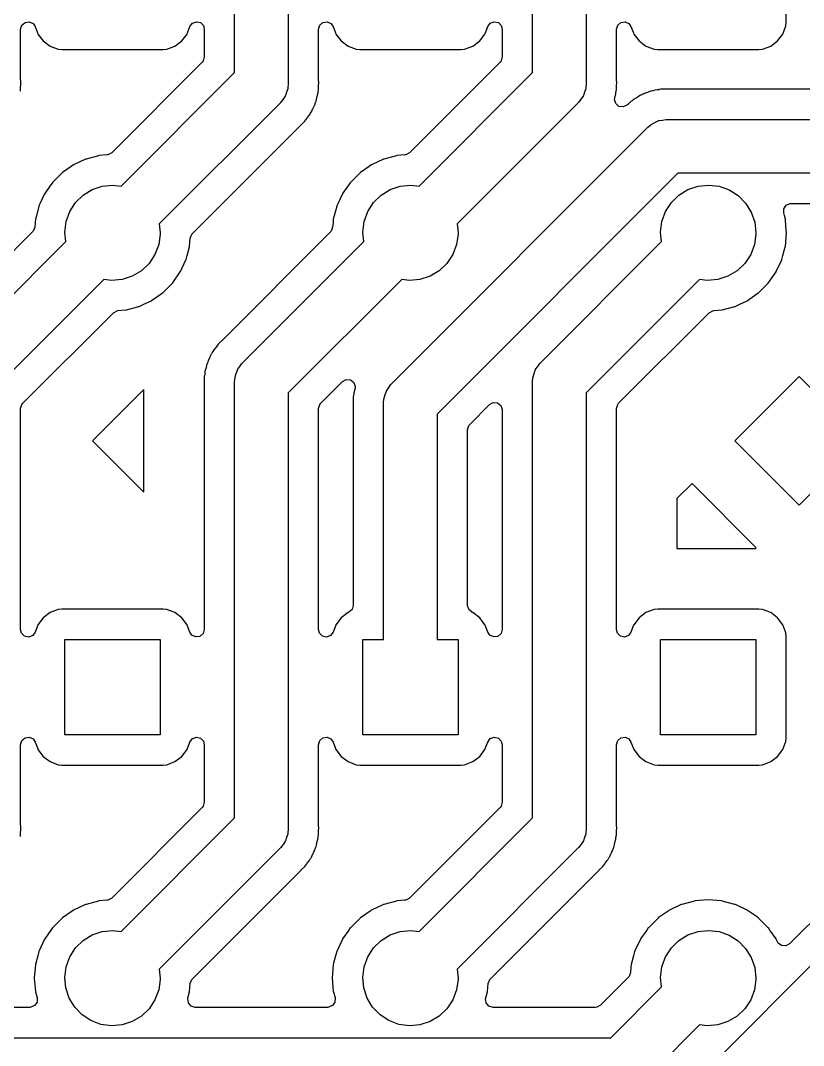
# Model space of a CAD drawing. Extents: x 124.5 to 210, y -114.5 to -26.5.
# Drawn here: x 133.46 to 146.6, y -95.01 to -77.82 of the extents above; entities that cross this region are included whole.
import ezdxf

# ---------------------------------------------------------------- set-up
doc = ezdxf.new("R2010")
doc.units = 0
doc.layers.add('BLACK', color=7, linetype='CONTINUOUS')

msp = doc.modelspace()

# ---------------------------------------------------------------- linework, layer by layer
at = {"layer": 'BLACK', "linetype": 'CONTINUOUS'}
for p, q in [((137.05, -78.6936), (137.05, -71.88)), ((142.05, -78.6936), (142.05, -71.88)), ((137.95, -72.0664), (137.95, -78.88)), ((142.95, -72.0664), (142.95, -78.88)), ((146.308, -77.8481), (146.308, -77.0992)), ((133.479, -77.8977), (133.532, -77.8512)), ((133.532, -77.8512), (133.602, -77.8411)), ((133.602, -77.8411), (133.667, -77.8706)), ((133.667, -77.8706), (133.702, -77.9216)), ((136.298, -77.9216), (136.34, -77.8648)), ((136.34, -77.8648), (136.407, -77.8401)), ((136.407, -77.8401), (136.476, -77.8553)), ((136.476, -77.8553), (136.526, -77.9056)), ((138.479, -77.8977), (138.532, -77.8512)), ((138.532, -77.8512), (138.602, -77.8411)), ((138.602, -77.8411), (138.667, -77.8706)), ((138.667, -77.8706), (138.702, -77.9216)), ((141.298, -77.9216), (141.34, -77.8648)), ((141.34, -77.8648), (141.407, -77.8401)), ((141.407, -77.8401), (141.476, -77.8553)), ((141.476, -77.8553), (141.526, -77.9056)), ((143.479, -77.8977), (143.532, -77.8512)), ((143.532, -77.8512), (143.602, -77.8411)), ((143.602, -77.8411), (143.667, -77.8706)), ((143.667, -77.8706), (143.702, -77.9216)), ((146.302, -77.9103), (146.308, -77.8481)), ((133.458, -77.9658), (133.479, -77.8977)), ((133.458, -78.8117), (133.458, -77.9658)), ((133.702, -77.9216), (133.742, -78.0263)), ((133.742, -78.0263), (133.749, -78.0467)), ((133.749, -78.0467), (133.837, -78.1633)), ((136.163, -78.1633), (136.251, -78.0467)), ((136.251, -78.0467), (136.258, -78.0263)), ((136.258, -78.0263), (136.298, -77.9216)), ((136.526, -77.9056), (136.541, -77.9658)), ((136.541, -77.9658), (136.541, -78.4308)), ((138.458, -77.9658), (138.479, -77.8977)), ((138.458, -78.8117), (138.458, -77.9658)), ((138.702, -77.9216), (138.742, -78.0263)), ((138.742, -78.0263), (138.749, -78.0467)), ((138.749, -78.0467), (138.837, -78.1633)), ((141.163, -78.1633), (141.251, -78.0467)), ((141.251, -78.0467), (141.258, -78.0263)), ((141.258, -78.0263), (141.298, -77.9216)), ((141.526, -77.9056), (141.541, -77.9658)), ((141.541, -77.9658), (141.541, -78.4308)), ((143.458, -77.9658), (143.479, -77.8977)), ((143.458, -78.8117), (143.458, -77.9658)), ((143.702, -77.9216), (143.742, -78.0263)), ((143.742, -78.0263), (143.749, -78.0467)), ((143.749, -78.0467), (143.837, -78.1633)), ((146.163, -78.1633), (146.251, -78.0467)), ((146.251, -78.0467), (146.302, -77.9103)), ((133.837, -78.1633), (133.953, -78.2506)), ((136.047, -78.2506), (136.163, -78.1633)), ((138.837, -78.1633), (138.953, -78.2506)), ((141.047, -78.2506), (141.163, -78.1633)), ((143.837, -78.1633), (143.953, -78.2506)), ((146.047, -78.2506), (146.163, -78.1633)), ((133.953, -78.2506), (134.09, -78.3017)), ((134.09, -78.3017), (134.152, -78.3085)), ((134.152, -78.3085), (135.848, -78.3085)), ((135.848, -78.3085), (135.91, -78.3017)), ((135.91, -78.3017), (136.047, -78.2506)), ((138.953, -78.2506), (139.09, -78.3017)), ((139.09, -78.3017), (139.152, -78.3085)), ((139.152, -78.3085), (140.848, -78.3085)), ((140.848, -78.3085), (140.91, -78.3017)), ((140.91, -78.3017), (141.047, -78.2506)), ((143.953, -78.2506), (144.09, -78.3017)), ((144.09, -78.3017), (144.152, -78.3085)), ((144.152, -78.3085), (145.848, -78.3085)), ((145.848, -78.3085), (145.91, -78.3017)), ((145.91, -78.3017), (146.047, -78.2506)), ((136.505, -78.5199), (134.986, -80.0381)), ((136.521, -78.4989), (136.505, -78.5199)), ((136.541, -78.4308), (136.521, -78.4989)), ((141.505, -78.5199), (139.986, -80.0381)), ((141.521, -78.4989), (141.505, -78.5199)), ((141.541, -78.4308), (141.521, -78.4989)), ((135.147, -80.5969), (137.05, -78.6936)), ((140.147, -80.5969), (142.05, -78.6936)), ((133.459, -78.8275), (133.458, -78.8117)), ((133.463, -78.8565), (133.459, -78.8275)), ((133.459, -78.9121), (133.463, -78.8628)), ((133.463, -78.8628), (133.463, -78.8565)), ((133.463, -78.8628), (133.463, -78.8628)), ((137.95, -78.88), (137.944, -78.9504)), ((138.459, -78.8275), (138.458, -78.8117)), ((138.463, -78.8565), (138.459, -78.8275)), ((138.459, -78.9121), (138.463, -78.8628)), ((138.463, -78.8628), (138.463, -78.8565)), ((138.463, -78.8628), (138.463, -78.8628)), ((142.95, -78.88), (142.944, -78.9504)), ((143.459, -78.8275), (143.458, -78.8117)), ((143.463, -78.8565), (143.459, -78.8275)), ((143.459, -78.9121), (143.463, -78.8628)), ((143.463, -78.8628), (143.463, -78.8565)), ((143.463, -78.8628), (143.463, -78.8628)), ((133.453, -79.0074), (133.458, -78.9807)), ((133.458, -78.9218), (133.459, -78.9121)), ((133.458, -78.9743), (133.458, -78.9218)), ((133.458, -78.9807), (133.458, -78.9743)), ((137.904, -79.078), (137.9, -79.0838)), ((137.922, -79.0208), (137.904, -79.078)), ((137.942, -78.9643), (137.922, -79.0208)), ((137.944, -78.9504), (137.942, -78.9572)), ((137.942, -78.9572), (137.942, -78.9643)), ((138.434, -79.1013), (138.448, -79.0506)), ((138.448, -79.0506), (138.45, -79.0235)), ((138.45, -79.0235), (138.453, -79.0074)), ((138.453, -79.0074), (138.458, -78.9807)), ((138.458, -78.9218), (138.459, -78.9121)), ((138.458, -78.9743), (138.458, -78.9218)), ((138.458, -78.9807), (138.458, -78.9743)), ((142.904, -79.078), (142.9, -79.0838)), ((142.922, -79.0208), (142.904, -79.078)), ((142.942, -78.9643), (142.922, -79.0208)), ((142.944, -78.9504), (142.942, -78.9572)), ((142.942, -78.9572), (142.942, -78.9643)), ((143.434, -79.1013), (143.448, -79.0506)), ((143.448, -79.0506), (143.45, -79.0235)), ((143.45, -79.0235), (143.453, -79.0074)), ((143.453, -79.0074), (143.458, -78.9807)), ((143.458, -78.9218), (143.459, -78.9121)), ((143.458, -78.9743), (143.458, -78.9218)), ((143.458, -78.9807), (143.458, -78.9743)), ((143.855, -79.0781), (143.812, -79.1062)), ((143.861, -79.0746), (143.855, -79.0781)), ((143.855, -79.0781), (143.855, -79.0781)), ((143.886, -79.0646), (143.861, -79.0746)), ((143.901, -79.0577), (143.886, -79.0646)), ((143.919, -79.0476), (143.901, -79.0577)), ((143.924, -79.0445), (143.919, -79.0476)), ((143.919, -79.0476), (143.919, -79.0476)), ((143.931, -79.0426), (143.924, -79.0445)), ((143.979, -79.0272), (143.931, -79.0426)), ((143.931, -79.0426), (143.931, -79.0426)), ((143.988, -79.0242), (143.979, -79.0272)), ((144.029, -79.0079), (143.988, -79.0242)), ((144.042, -79.003), (144.029, -79.0079)), ((144.068, -78.9982), (144.042, -79.003)), ((144.084, -78.9944), (144.068, -78.9982)), ((144.11, -78.9862), (144.084, -78.9944)), ((144.144, -78.9828), (144.11, -78.9862)), ((144.168, -78.9804), (144.144, -78.9828)), ((144.177, -78.9791), (144.168, -78.9804)), ((144.204, -78.9743), (144.177, -78.9791)), ((144.233, -78.9691), (144.204, -78.9743)), ((144.24, -78.9693), (144.233, -78.9691)), ((144.316, -78.9714), (144.24, -78.9693)), ((144.24, -78.9693), (144.24, -78.9693)), ((144.32, -78.9715), (144.316, -78.9714)), ((149.901, -78.9715), (144.32, -78.9715)), ((137.818, -79.1982), (135.783, -81.2329)), ((137.822, -79.1925), (137.818, -79.1982)), ((137.828, -79.188), (137.822, -79.1925)), ((137.862, -79.1388), (137.828, -79.188)), ((137.898, -79.0906), (137.862, -79.1388)), ((137.9, -79.0838), (137.898, -79.0906)), ((138.368, -79.2888), (138.392, -79.2434)), ((138.392, -79.2434), (138.395, -79.2378)), ((138.395, -79.2378), (138.402, -79.2116)), ((138.402, -79.2116), (138.408, -79.1963)), ((138.408, -79.1963), (138.418, -79.1713)), ((138.418, -79.1713), (138.424, -79.143)), ((138.424, -79.143), (138.43, -79.1149)), ((138.43, -79.1149), (138.432, -79.106)), ((138.432, -79.106), (138.434, -79.1013)), ((142.818, -79.1982), (140.783, -81.2329)), ((142.822, -79.1925), (142.818, -79.1982)), ((142.828, -79.188), (142.822, -79.1925)), ((142.862, -79.1388), (142.828, -79.188)), ((142.898, -79.0906), (142.862, -79.1388)), ((142.9, -79.0838), (142.898, -79.0906)), ((143.426, -79.1452), (143.429, -79.1201)), ((143.446, -79.2134), (143.426, -79.1452)), ((143.429, -79.1201), (143.43, -79.1149)), ((143.43, -79.1149), (143.432, -79.106)), ((143.432, -79.106), (143.434, -79.1013)), ((143.499, -79.2602), (143.446, -79.2134)), ((143.634, -79.2415), (143.57, -79.2707)), ((143.649, -79.2292), (143.634, -79.2415)), ((143.656, -79.2227), (143.649, -79.2292)), ((143.693, -79.1855), (143.656, -79.2227)), ((143.698, -79.1813), (143.693, -79.1855)), ((143.72, -79.1664), (143.698, -79.1813)), ((143.733, -79.1566), (143.72, -79.1664)), ((143.749, -79.143), (143.733, -79.1566)), ((143.754, -79.1389), (143.749, -79.143)), ((143.76, -79.1358), (143.754, -79.1389)), ((143.805, -79.111), (143.76, -79.1358)), ((143.76, -79.1358), (143.76, -79.1358)), ((143.812, -79.1062), (143.805, -79.111)), ((138.268, -79.455), (138.304, -79.4104)), ((138.304, -79.4104), (138.308, -79.4034)), ((138.308, -79.4034), (138.317, -79.3862)), ((138.317, -79.3862), (138.325, -79.3723)), ((138.325, -79.3723), (138.337, -79.3553)), ((138.337, -79.3553), (138.341, -79.35)), ((138.341, -79.35), (138.364, -79.2972)), ((138.364, -79.2972), (138.368, -79.2888)), ((143.57, -79.2707), (143.499, -79.2602)), ((136.342, -81.3936), (138.167, -79.5688)), ((138.167, -79.5688), (138.169, -79.5663)), ((138.169, -79.5663), (138.177, -79.5589)), ((138.177, -79.5589), (138.229, -79.5095)), ((138.229, -79.5095), (138.262, -79.4623)), ((138.262, -79.4623), (138.268, -79.455)), ((143.986, -79.6118), (144.039, -79.5659)), ((144.039, -79.5659), (144.046, -79.5627)), ((144.046, -79.5627), (144.051, -79.5578)), ((144.051, -79.5578), (144.105, -79.5319)), ((144.105, -79.5319), (144.158, -79.5043)), ((144.158, -79.5043), (144.165, -79.503)), ((144.165, -79.503), (144.172, -79.4999)), ((144.172, -79.4999), (144.231, -79.491)), ((144.231, -79.491), (144.29, -79.4802)), ((144.29, -79.4802), (144.297, -79.4811)), ((144.297, -79.4811), (144.304, -79.48)), ((144.304, -79.48), (150.164, -79.48)), ((139.682, -83.9158), (143.986, -79.6118)), ((134.767, -80.0879), (134.556, -80.1443)), ((134.772, -80.0865), (134.767, -80.0879)), ((134.767, -80.0879), (134.767, -80.0879)), ((134.908, -80.0745), (134.772, -80.0865)), ((134.924, -80.0721), (134.908, -80.0745)), ((134.986, -80.0381), (134.924, -80.0721)), ((139.767, -80.0879), (139.556, -80.1443)), ((139.772, -80.0865), (139.767, -80.0879)), ((139.767, -80.0879), (139.767, -80.0879)), ((139.908, -80.0745), (139.772, -80.0865)), ((139.924, -80.0721), (139.908, -80.0745)), ((139.986, -80.0381), (139.924, -80.0721)), ((134.307, -80.2681), (134.16, -80.3706)), ((134.343, -80.2425), (134.307, -80.2681)), ((134.348, -80.2402), (134.343, -80.2425)), ((134.546, -80.148), (134.348, -80.2402)), ((134.348, -80.2402), (134.348, -80.2402)), ((134.551, -80.1457), (134.546, -80.148)), ((134.546, -80.148), (134.546, -80.148)), ((134.556, -80.1443), (134.551, -80.1457)), ((134.556, -80.1443), (134.556, -80.1443)), ((139.307, -80.2681), (139.16, -80.3706)), ((139.343, -80.2425), (139.307, -80.2681)), ((139.348, -80.2402), (139.343, -80.2425)), ((139.546, -80.148), (139.348, -80.2402)), ((139.348, -80.2402), (139.348, -80.2402)), ((139.551, -80.1457), (139.546, -80.148)), ((139.546, -80.148), (139.546, -80.148)), ((139.556, -80.1443), (139.551, -80.1457)), ((139.556, -80.1443), (139.556, -80.1443)), ((134.156, -80.3738), (133.994, -80.5357)), ((134.16, -80.3706), (134.156, -80.3738)), ((134.16, -80.3706), (134.16, -80.3706)), ((139.156, -80.3738), (138.994, -80.5357)), ((139.16, -80.3706), (139.156, -80.3738)), ((139.16, -80.3706), (139.16, -80.3706)), ((144.49, -80.38), (140.45, -84.4204)), ((150.35, -80.38), (144.49, -80.38)), ((133.961, -80.5821), (133.862, -80.7233)), ((133.991, -80.5402), (133.961, -80.5821)), ((133.994, -80.5357), (133.991, -80.5402)), ((133.991, -80.5402), (133.991, -80.5402)), ((134.659, -80.6561), (134.828, -80.5987)), ((134.828, -80.5987), (135.006, -80.58)), ((135.006, -80.58), (135.147, -80.5969)), ((138.961, -80.5821), (138.862, -80.7233)), ((138.991, -80.5402), (138.961, -80.5821)), ((138.994, -80.5357), (138.991, -80.5402)), ((138.991, -80.5402), (138.991, -80.5402)), ((139.659, -80.6561), (139.828, -80.5987)), ((139.828, -80.5987), (140.006, -80.58)), ((140.006, -80.58), (140.147, -80.5969)), ((144.659, -80.6561), (144.828, -80.5987)), ((144.828, -80.5987), (145.006, -80.58)), ((145.006, -80.58), (145.183, -80.6011)), ((145.183, -80.6011), (145.351, -80.661)), ((133.86, -80.7282), (133.782, -80.8968)), ((133.862, -80.7233), (133.86, -80.7282)), ((133.86, -80.7282), (133.86, -80.7282)), ((134.38, -80.8744), (134.507, -80.7496)), ((134.507, -80.7496), (134.659, -80.6561)), ((138.86, -80.7282), (138.782, -80.8968)), ((138.862, -80.7233), (138.86, -80.7282)), ((138.86, -80.7282), (138.86, -80.7282)), ((139.38, -80.8744), (139.507, -80.7496)), ((139.507, -80.7496), (139.659, -80.6561)), ((144.38, -80.8744), (144.507, -80.7496)), ((144.507, -80.7496), (144.659, -80.6561)), ((145.351, -80.661), (145.501, -80.7565)), ((145.501, -80.7565), (145.627, -80.8831)), ((133.764, -80.9361), (133.722, -81.0936)), ((133.766, -80.9308), (133.764, -80.9361)), ((133.764, -80.9361), (133.764, -80.9361)), ((133.782, -80.8968), (133.766, -80.9308)), ((134.283, -81.0243), (134.38, -80.8744)), ((138.764, -80.9361), (138.722, -81.0936)), ((138.766, -80.9308), (138.764, -80.9361)), ((138.764, -80.9361), (138.764, -80.9361)), ((138.782, -80.8968), (138.766, -80.9308)), ((139.283, -81.0243), (139.38, -80.8744)), ((144.283, -81.0243), (144.38, -80.8744)), ((145.627, -80.8831), (145.721, -81.0343)), ((146.267, -80.9761), (146.307, -80.9173)), ((146.307, -80.9173), (146.372, -80.8894)), ((146.372, -80.8894), (146.387, -80.8885)), ((146.387, -80.8885), (150.334, -80.8885)), ((133.722, -81.0936), (133.706, -81.1519)), ((134.222, -81.1919), (134.283, -81.0243)), ((138.722, -81.0936), (138.706, -81.1519)), ((139.222, -81.1919), (139.283, -81.0243)), ((144.222, -81.1919), (144.283, -81.0243)), ((145.721, -81.0343), (145.78, -81.2028)), ((146.265, -81.0471), (146.267, -80.9761)), ((146.277, -81.0896), (146.265, -81.0471)), ((146.294, -81.1519), (146.277, -81.0896)), ((133.695, -81.2883), (133.669, -81.3544)), ((133.702, -81.2076), (133.695, -81.2883)), ((133.706, -81.1519), (133.702, -81.2076)), ((134.2, -81.3688), (134.222, -81.1919)), ((135.783, -81.2329), (135.8, -81.38)), ((138.695, -81.2883), (138.669, -81.3544)), ((138.702, -81.2076), (138.695, -81.2883)), ((138.706, -81.1519), (138.702, -81.2076)), ((139.2, -81.3688), (139.222, -81.1919)), ((140.783, -81.2329), (140.8, -81.38)), ((144.2, -81.3688), (144.222, -81.1919)), ((145.78, -81.2028), (145.8, -81.38)), ((146.304, -81.2763), (146.294, -81.1519)), ((146.313, -81.38), (146.304, -81.2763)), ((133.658, -81.3664), (131.833, -83.1912)), ((133.669, -81.3544), (133.658, -81.3664)), ((134.216, -81.5279), (134.2, -81.3688)), ((135.8, -81.4023), (135.775, -81.579)), ((135.8, -81.38), (135.8, -81.4023)), ((136.294, -81.6081), (136.305, -81.4717)), ((136.305, -81.4717), (136.331, -81.4056)), ((136.331, -81.4056), (136.342, -81.3936)), ((138.658, -81.3664), (136.833, -83.1912)), ((138.669, -81.3544), (138.658, -81.3664)), ((139.216, -81.5279), (139.2, -81.3688)), ((140.8, -81.4023), (140.775, -81.579)), ((140.8, -81.38), (140.8, -81.4023)), ((144.216, -81.5279), (144.2, -81.3688)), ((145.8, -81.4023), (145.775, -81.579)), ((145.8, -81.38), (145.8, -81.4023)), ((146.294, -81.6081), (146.313, -81.38)), ((132.182, -83.5618), (134.216, -81.5279)), ((135.775, -81.579), (135.712, -81.7457)), ((136.252, -81.7629), (136.292, -81.6134)), ((136.292, -81.6134), (136.294, -81.6081)), ((136.292, -81.6134), (136.292, -81.6134)), ((137.182, -83.5618), (139.216, -81.5279)), ((140.775, -81.579), (140.712, -81.7457)), ((142.182, -83.5618), (144.216, -81.5279)), ((145.775, -81.579), (145.712, -81.7457)), ((146.252, -81.7629), (146.292, -81.6134)), ((146.292, -81.6134), (146.294, -81.6081)), ((146.292, -81.6134), (146.292, -81.6134)), ((135.712, -81.7457), (135.613, -81.8942)), ((136.232, -81.8342), (136.234, -81.8292)), ((136.234, -81.8292), (136.252, -81.7629)), ((140.712, -81.7457), (140.613, -81.8942)), ((145.712, -81.7457), (145.613, -81.8942)), ((146.232, -81.8342), (146.234, -81.8292)), ((146.234, -81.8292), (146.252, -81.7629)), ((135.613, -81.8942), (135.484, -82.0172)), ((136.14, -82.0318), (136.232, -81.8342)), ((136.232, -81.8342), (136.232, -81.8342)), ((140.613, -81.8942), (140.484, -82.0172)), ((145.613, -81.8942), (145.484, -82.0172)), ((146.14, -82.0318), (146.232, -81.8342)), ((146.232, -81.8342), (146.232, -81.8342)), ((134.854, -82.1626), (132.95, -84.0664)), ((134.983, -82.1798), (134.854, -82.1626)), ((135.161, -82.1637), (134.983, -82.1798)), ((135.33, -82.1085), (135.161, -82.1637)), ((135.484, -82.0172), (135.33, -82.1085)), ((136.006, -82.2243), (136.138, -82.0367)), ((136.138, -82.0367), (136.14, -82.0318)), ((136.14, -82.0318), (136.14, -82.0318)), ((139.854, -82.1626), (137.95, -84.0664)), ((139.983, -82.1798), (139.854, -82.1626)), ((140.161, -82.1637), (139.983, -82.1798)), ((140.33, -82.1085), (140.161, -82.1637)), ((140.484, -82.0172), (140.33, -82.1085)), ((144.854, -82.1626), (142.95, -84.0664)), ((144.983, -82.1798), (144.854, -82.1626)), ((145.161, -82.1637), (144.983, -82.1798)), ((145.33, -82.1085), (145.161, -82.1637)), ((145.484, -82.0172), (145.33, -82.1085)), ((146.006, -82.2243), (146.138, -82.0367)), ((146.138, -82.0367), (146.14, -82.0318)), ((146.14, -82.0318), (146.14, -82.0318)), ((135.844, -82.3862), (136.006, -82.2243)), ((145.844, -82.3862), (146.006, -82.2243)), ((135.652, -82.5198), (135.657, -82.5175)), ((135.657, -82.5175), (135.815, -82.4069)), ((135.815, -82.4069), (135.84, -82.3894)), ((135.84, -82.3894), (135.844, -82.3862)), ((135.84, -82.3894), (135.84, -82.3894)), ((145.652, -82.5198), (145.657, -82.5175)), ((145.657, -82.5175), (145.815, -82.4069)), ((145.815, -82.4069), (145.84, -82.3894)), ((145.84, -82.3894), (145.844, -82.3862)), ((145.84, -82.3894), (145.84, -82.3894)), ((135.014, -82.7219), (135.076, -82.6879)), ((135.076, -82.6879), (135.092, -82.6855)), ((135.092, -82.6855), (135.228, -82.6735)), ((135.228, -82.6735), (135.233, -82.6721)), ((135.233, -82.6721), (135.444, -82.6157)), ((135.233, -82.6721), (135.233, -82.6721)), ((135.444, -82.6157), (135.449, -82.6143)), ((135.444, -82.6157), (135.444, -82.6157)), ((135.449, -82.6143), (135.527, -82.5782)), ((135.527, -82.5782), (135.652, -82.5198)), ((135.652, -82.5198), (135.652, -82.5198)), ((145.014, -82.7219), (145.076, -82.6879)), ((145.076, -82.6879), (145.092, -82.6855)), ((145.092, -82.6855), (145.228, -82.6735)), ((145.228, -82.6735), (145.233, -82.6721)), ((145.233, -82.6721), (145.444, -82.6157)), ((145.233, -82.6721), (145.233, -82.6721)), ((145.444, -82.6157), (145.449, -82.6143)), ((145.444, -82.6157), (145.444, -82.6157)), ((145.449, -82.6143), (145.527, -82.5782)), ((145.527, -82.5782), (145.652, -82.5198)), ((145.652, -82.5198), (145.652, -82.5198)), ((133.495, -84.2401), (135.014, -82.7219)), ((143.495, -84.2401), (145.014, -82.7219)), ((136.831, -83.1937), (136.771, -83.2505)), ((136.833, -83.1912), (136.831, -83.1937)), ((136.683, -83.3738), (136.675, -83.3877)), ((136.693, -83.3553), (136.683, -83.3738)), ((136.696, -83.3496), (136.693, -83.3553)), ((136.693, -83.3553), (136.693, -83.3553)), ((136.732, -83.305), (136.696, -83.3496)), ((136.738, -83.2977), (136.732, -83.305)), ((136.771, -83.2505), (136.738, -83.2977)), ((136.598, -83.5484), (136.592, -83.5637)), ((136.605, -83.5222), (136.598, -83.5484)), ((136.626, -83.4822), (136.605, -83.5222)), ((136.632, -83.4712), (136.626, -83.4822)), ((136.636, -83.4628), (136.632, -83.4712)), ((136.656, -83.4158), (136.636, -83.4628)), ((136.659, -83.41), (136.656, -83.4158)), ((136.675, -83.3877), (136.659, -83.41)), ((136.552, -83.7094), (136.55, -83.735)), ((136.568, -83.654), (136.552, -83.7094)), ((136.57, -83.6451), (136.568, -83.654)), ((136.58, -83.5949), (136.57, -83.6451)), ((136.582, -83.5887), (136.58, -83.5949)), ((136.58, -83.5949), (136.58, -83.5949)), ((136.592, -83.5637), (136.582, -83.5887)), ((137.078, -83.7391), (137.096, -83.682)), ((137.096, -83.682), (137.1, -83.6762)), ((137.1, -83.6762), (137.102, -83.6694)), ((137.102, -83.6694), (137.138, -83.6212)), ((137.138, -83.6212), (137.172, -83.572)), ((137.172, -83.572), (137.178, -83.5675)), ((137.178, -83.5675), (137.182, -83.5618)), ((142.078, -83.7391), (142.096, -83.682)), ((142.096, -83.682), (142.1, -83.6762)), ((142.1, -83.6762), (142.102, -83.6694)), ((142.102, -83.6694), (142.138, -83.6212)), ((142.138, -83.6212), (142.172, -83.572)), ((142.172, -83.572), (142.178, -83.5675)), ((142.178, -83.5675), (142.182, -83.5618)), ((136.541, -83.8479), (136.538, -83.8931)), ((136.542, -83.7793), (136.541, -83.7857)), ((136.541, -83.7857), (136.541, -83.8382)), ((136.541, -83.8382), (136.541, -83.8479)), ((136.547, -83.7526), (136.542, -83.7793)), ((136.55, -83.7365), (136.547, -83.7526)), ((136.55, -83.735), (136.55, -83.7365)), ((137.05, -83.88), (137.056, -83.8096)), ((137.05, -91.1936), (137.05, -83.88)), ((137.056, -83.8096), (137.058, -83.8028)), ((137.058, -83.7957), (137.078, -83.7391)), ((137.058, -83.8028), (137.058, -83.7957)), ((138.495, -84.2401), (138.859, -83.8765)), ((138.859, -83.8765), (138.921, -83.8424)), ((138.921, -83.8424), (138.992, -83.8475)), ((138.992, -83.8475), (139.049, -83.89)), ((139.049, -83.89), (139.074, -83.9566)), ((142.05, -83.88), (142.056, -83.8096)), ((142.05, -91.1936), (142.05, -83.88)), ((142.056, -83.8096), (142.058, -83.8028)), ((142.058, -83.7957), (142.078, -83.7391)), ((142.058, -83.8028), (142.058, -83.7957)), ((146.523, -83.7894), (145.444, -84.8684)), ((147.602, -84.8684), (146.523, -83.7894)), ((135.528, -84.0081), (134.667, -84.8684)), ((135.528, -85.7287), (135.528, -84.0081)), ((136.538, -83.8931), (136.537, -83.9035)), ((136.537, -83.9035), (136.538, -83.9099)), ((136.538, -83.9099), (136.541, -83.9325)), ((136.541, -83.9325), (136.541, -83.9483)), ((136.541, -83.9483), (136.541, -88.0342)), ((139.052, -84.0634), (139.05, -84.0905)), ((139.068, -84.008), (139.052, -84.0634)), ((139.07, -83.9991), (139.068, -84.008)), ((139.071, -83.9913), (139.07, -83.9991)), ((139.074, -83.9566), (139.071, -83.9913)), ((139.578, -84.0931), (139.596, -84.036)), ((139.596, -84.036), (139.6, -84.0302)), ((139.6, -84.0302), (139.602, -84.0234)), ((139.602, -84.0234), (139.638, -83.9752)), ((139.638, -83.9752), (139.672, -83.926)), ((139.672, -83.926), (139.678, -83.9215)), ((139.678, -83.9215), (139.682, -83.9158)), ((137.95, -84.0664), (137.95, -91.38)), ((139.041, -84.2019), (139.037, -84.2575)), ((139.042, -84.1333), (139.041, -84.1397)), ((139.041, -84.1397), (139.041, -84.1922)), ((139.041, -84.1922), (139.041, -84.2019)), ((139.047, -84.1066), (139.042, -84.1333)), ((139.05, -84.0905), (139.047, -84.1066)), ((139.55, -84.234), (139.556, -84.1636)), ((139.55, -88.2), (139.55, -84.234)), ((139.556, -84.1636), (139.558, -84.1568)), ((139.558, -84.1497), (139.578, -84.0931)), ((139.558, -84.1568), (139.558, -84.1497)), ((141.326, -84.2631), (141.389, -84.2291)), ((141.389, -84.2291), (141.46, -84.2342)), ((141.46, -84.2342), (141.516, -84.2767)), ((142.95, -84.0664), (142.95, -91.38)), ((133.458, -84.3292), (133.479, -84.2611)), ((133.458, -88.0342), (133.458, -84.3292)), ((133.479, -84.2611), (133.495, -84.2401)), ((138.458, -84.3292), (138.479, -84.2611)), ((138.458, -88.0342), (138.458, -84.3292)), ((138.479, -84.2611), (138.495, -84.2401)), ((139.037, -84.2575), (139.038, -84.2639)), ((139.038, -84.2639), (139.041, -84.2865)), ((139.041, -84.2865), (139.041, -84.3023)), ((139.041, -84.3023), (139.041, -87.629)), ((140.995, -84.5941), (141.326, -84.2631)), ((141.516, -84.2767), (141.541, -84.3432)), ((141.541, -84.3432), (141.541, -84.3522)), ((141.541, -84.3522), (141.541, -88.0342)), ((143.458, -84.3292), (143.479, -84.2611)), ((143.458, -88.0342), (143.458, -84.3292)), ((143.479, -84.2611), (143.495, -84.2401)), ((140.45, -84.4204), (140.45, -88.2)), ((140.958, -84.6832), (140.979, -84.6151)), ((140.958, -87.629), (140.958, -84.6832)), ((140.979, -84.6151), (140.995, -84.5941)), ((134.667, -84.8684), (135.528, -85.7287)), ((145.444, -84.8684), (146.523, -85.9475)), ((146.523, -85.9475), (147.602, -84.8684)), ((144.727, -85.5854), (144.472, -85.8394)), ((145.806, -86.6645), (144.727, -85.5854)), ((144.472, -85.8394), (144.472, -86.6775)), ((144.472, -86.6775), (145.793, -86.6775)), ((145.793, -86.6775), (145.806, -86.6645)), ((152.8, -86.8705), (146.363, -93.3072)), ((144.34, -96.05), (153.208, -87.1818)), ((139.041, -87.629), (139.021, -87.6971)), ((140.959, -87.6378), (140.958, -87.629)), ((140.984, -87.7043), (140.959, -87.6378)), ((133.837, -87.8367), (133.749, -87.9533)), ((133.953, -87.7494), (133.837, -87.8367)), ((134.09, -87.6983), (133.953, -87.7494)), ((134.152, -87.6915), (134.09, -87.6983)), ((135.848, -87.6915), (134.152, -87.6915)), ((135.91, -87.6983), (135.848, -87.6915)), ((136.047, -87.7494), (135.91, -87.6983)), ((136.163, -87.8367), (136.047, -87.7494)), ((136.251, -87.9533), (136.163, -87.8367)), ((138.837, -87.8367), (138.749, -87.9533)), ((138.953, -87.7494), (138.837, -87.8367)), ((138.962, -87.7462), (138.953, -87.7494)), ((138.968, -87.7436), (138.962, -87.7459)), ((138.962, -87.7459), (138.962, -87.7462)), ((139.021, -87.6971), (138.968, -87.7436)), ((141.031, -87.7403), (140.984, -87.7043)), ((141.03, -87.7419), (141.031, -87.7403)), ((141.038, -87.7462), (141.03, -87.7419)), ((141.047, -87.7494), (141.038, -87.7462)), ((141.163, -87.8367), (141.047, -87.7494)), ((141.251, -87.9533), (141.163, -87.8367)), ((143.837, -87.8367), (143.749, -87.9533)), ((143.953, -87.7494), (143.837, -87.8367)), ((144.09, -87.6983), (143.953, -87.7494)), ((144.152, -87.6915), (144.09, -87.6983)), ((145.848, -87.6915), (144.152, -87.6915)), ((145.91, -87.6983), (145.848, -87.6915)), ((146.047, -87.7494), (145.91, -87.6983)), ((146.163, -87.8367), (146.047, -87.7494)), ((146.251, -87.9533), (146.163, -87.8367)), ((133.746, -87.9617), (133.702, -88.0784)), ((133.749, -87.9533), (133.746, -87.9617)), ((133.746, -87.9617), (133.746, -87.9617)), ((136.254, -87.9617), (136.251, -87.9533)), ((136.298, -88.0784), (136.254, -87.9617)), ((136.254, -87.9617), (136.254, -87.9617)), ((138.746, -87.9617), (138.702, -88.0784)), ((138.749, -87.9533), (138.746, -87.9617)), ((138.746, -87.9617), (138.746, -87.9617)), ((141.254, -87.9617), (141.251, -87.9533)), ((141.298, -88.0784), (141.254, -87.9617)), ((141.254, -87.9617), (141.254, -87.9617)), ((143.746, -87.9617), (143.702, -88.0784)), ((143.749, -87.9533), (143.746, -87.9617)), ((143.746, -87.9617), (143.746, -87.9617)), ((146.302, -88.0897), (146.251, -87.9533)), ((133.474, -88.0944), (133.458, -88.0342)), ((133.524, -88.1447), (133.474, -88.0944)), ((133.593, -88.1599), (133.524, -88.1447)), ((133.66, -88.1352), (133.593, -88.1599)), ((133.702, -88.0784), (133.66, -88.1352)), ((136.333, -88.1294), (136.298, -88.0784)), ((136.398, -88.1589), (136.333, -88.1294)), ((136.468, -88.1488), (136.398, -88.1589)), ((136.521, -88.1023), (136.468, -88.1488)), ((136.541, -88.0342), (136.521, -88.1023)), ((138.474, -88.0944), (138.458, -88.0342)), ((138.524, -88.1447), (138.474, -88.0944)), ((138.593, -88.1599), (138.524, -88.1447)), ((138.66, -88.1352), (138.593, -88.1599)), ((138.702, -88.0784), (138.66, -88.1352)), ((141.333, -88.1294), (141.298, -88.0784)), ((141.398, -88.1589), (141.333, -88.1294)), ((141.468, -88.1488), (141.398, -88.1589)), ((141.521, -88.1023), (141.468, -88.1488)), ((141.541, -88.0342), (141.521, -88.1023)), ((143.474, -88.0944), (143.458, -88.0342)), ((143.524, -88.1447), (143.474, -88.0944)), ((143.593, -88.1599), (143.524, -88.1447)), ((143.66, -88.1352), (143.593, -88.1599)), ((143.702, -88.0784), (143.66, -88.1352)), ((146.308, -88.1519), (146.302, -88.0897)), ((146.308, -89.8481), (146.308, -88.1519)), ((134.2, -89.8), (134.2, -88.2)), ((134.2, -88.2), (135.8, -88.2)), ((135.8, -88.2), (135.8, -89.8)), ((139.2, -89.8), (139.2, -88.2)), ((139.2, -88.2), (139.55, -88.2)), ((140.45, -88.2), (140.8, -88.2)), ((140.8, -88.2), (140.8, -89.8)), ((144.2, -89.8), (144.2, -88.2)), ((144.2, -88.2), (145.8, -88.2)), ((145.8, -88.2), (145.8, -89.8)), ((133.458, -89.9658), (133.479, -89.8977)), ((133.479, -89.8977), (133.532, -89.8512)), ((133.532, -89.8512), (133.602, -89.8411)), ((133.602, -89.8411), (133.667, -89.8706)), ((133.667, -89.8706), (133.702, -89.9216)), ((135.8, -89.8), (134.2, -89.8)), ((136.298, -89.9216), (136.34, -89.8648)), ((136.34, -89.8648), (136.407, -89.8401)), ((136.407, -89.8401), (136.476, -89.8553)), ((136.476, -89.8553), (136.526, -89.9056)), ((136.526, -89.9056), (136.541, -89.9658)), ((138.458, -89.9658), (138.479, -89.8977)), ((138.479, -89.8977), (138.532, -89.8512)), ((138.532, -89.8512), (138.602, -89.8411)), ((138.602, -89.8411), (138.667, -89.8706)), ((138.667, -89.8706), (138.702, -89.9216)), ((140.8, -89.8), (139.2, -89.8)), ((141.298, -89.9216), (141.34, -89.8648)), ((141.34, -89.8648), (141.407, -89.8401)), ((141.407, -89.8401), (141.476, -89.8553)), ((141.476, -89.8553), (141.526, -89.9056)), ((141.526, -89.9056), (141.541, -89.9658)), ((143.458, -89.9658), (143.479, -89.8977)), ((143.479, -89.8977), (143.532, -89.8512)), ((143.532, -89.8512), (143.602, -89.8411)), ((143.602, -89.8411), (143.667, -89.8706)), ((143.667, -89.8706), (143.702, -89.9216)), ((145.8, -89.8), (144.2, -89.8)), ((146.302, -89.9103), (146.308, -89.8481)), ((133.458, -91.3117), (133.458, -89.9658)), ((133.702, -89.9216), (133.744, -90.0324)), ((133.744, -90.0324), (133.749, -90.0467)), ((133.749, -90.0467), (133.837, -90.1633)), ((136.163, -90.1633), (136.251, -90.0467)), ((136.251, -90.0467), (136.256, -90.0324)), ((136.256, -90.0324), (136.298, -89.9216)), ((136.541, -89.9658), (136.541, -90.9308)), ((138.458, -91.3117), (138.458, -89.9658)), ((138.702, -89.9216), (138.744, -90.0324)), ((138.744, -90.0324), (138.749, -90.0467)), ((138.749, -90.0467), (138.837, -90.1633)), ((141.163, -90.1633), (141.251, -90.0467)), ((141.251, -90.0467), (141.256, -90.0324)), ((141.256, -90.0324), (141.298, -89.9216)), ((141.541, -89.9658), (141.541, -90.9308)), ((143.458, -91.3117), (143.458, -89.9658)), ((143.702, -89.9216), (143.744, -90.0324)), ((143.744, -90.0324), (143.749, -90.0467)), ((143.749, -90.0467), (143.837, -90.1633)), ((146.163, -90.1633), (146.251, -90.0467)), ((146.251, -90.0467), (146.302, -89.9103)), ((133.837, -90.1633), (133.953, -90.2506)), ((133.953, -90.2506), (134.09, -90.3017)), ((135.91, -90.3017), (136.047, -90.2506)), ((136.047, -90.2506), (136.163, -90.1633)), ((138.837, -90.1633), (138.953, -90.2506)), ((138.953, -90.2506), (139.09, -90.3017)), ((140.91, -90.3017), (141.047, -90.2506)), ((141.047, -90.2506), (141.163, -90.1633)), ((143.837, -90.1633), (143.953, -90.2506)), ((143.953, -90.2506), (144.09, -90.3017)), ((146.001, -90.2677), (146.047, -90.2506)), ((146.047, -90.2506), (146.163, -90.1633)), ((134.09, -90.3017), (134.152, -90.3085)), ((134.152, -90.3085), (135.848, -90.3085)), ((135.848, -90.3085), (135.91, -90.3017)), ((139.09, -90.3017), (139.152, -90.3085)), ((139.152, -90.3085), (140.848, -90.3085)), ((140.848, -90.3085), (140.91, -90.3017)), ((144.09, -90.3017), (144.152, -90.3085)), ((144.152, -90.3085), (145.848, -90.3085)), ((145.848, -90.3085), (145.91, -90.3017)), ((145.91, -90.3017), (146.001, -90.2677)), ((136.541, -90.9308), (136.521, -90.9989)), ((141.541, -90.9308), (141.521, -90.9989)), ((136.505, -91.0199), (134.986, -92.5381)), ((136.521, -90.9989), (136.505, -91.0199)), ((141.505, -91.0199), (139.986, -92.5381)), ((141.521, -90.9989), (141.505, -91.0199)), ((135.147, -93.0969), (137.05, -91.1936)), ((140.147, -93.0969), (142.05, -91.1936)), ((133.459, -91.3275), (133.458, -91.3117)), ((133.458, -91.4218), (133.459, -91.4121)), ((133.458, -91.4743), (133.458, -91.4218)), ((133.463, -91.3565), (133.459, -91.3275)), ((133.459, -91.4121), (133.463, -91.3628)), ((133.463, -91.3628), (133.463, -91.3565)), ((133.463, -91.3628), (133.463, -91.3628)), ((137.944, -91.4504), (137.942, -91.4572)), ((137.95, -91.38), (137.944, -91.4504)), ((138.459, -91.3275), (138.458, -91.3117)), ((138.458, -91.4218), (138.459, -91.4121)), ((138.458, -91.4743), (138.458, -91.4218)), ((138.463, -91.3565), (138.459, -91.3275)), ((138.459, -91.4121), (138.463, -91.3628)), ((138.463, -91.3628), (138.463, -91.3565)), ((138.463, -91.3628), (138.463, -91.3628)), ((142.944, -91.4504), (142.942, -91.4572)), ((142.95, -91.38), (142.944, -91.4504)), ((143.459, -91.3275), (143.458, -91.3117)), ((143.458, -91.4218), (143.459, -91.4121)), ((143.458, -91.4743), (143.458, -91.4218)), ((143.463, -91.3565), (143.459, -91.3275)), ((143.459, -91.4121), (143.463, -91.3628)), ((143.463, -91.3628), (143.463, -91.3565)), ((143.463, -91.3628), (143.463, -91.3628)), ((133.453, -91.5074), (133.458, -91.4807)), ((133.458, -91.4807), (133.458, -91.4743)), ((137.898, -91.5906), (137.862, -91.6388)), ((137.9, -91.5838), (137.898, -91.5906)), ((137.904, -91.578), (137.9, -91.5838)), ((137.922, -91.5208), (137.904, -91.578)), ((137.942, -91.4643), (137.922, -91.5208)), ((137.942, -91.4572), (137.942, -91.4643)), ((138.427, -91.6316), (138.43, -91.6149)), ((138.43, -91.6149), (138.432, -91.606)), ((138.432, -91.606), (138.448, -91.5506)), ((138.448, -91.5506), (138.45, -91.5235)), ((138.45, -91.5235), (138.453, -91.5074)), ((138.453, -91.5074), (138.458, -91.4807)), ((138.458, -91.4807), (138.458, -91.4743)), ((142.898, -91.5906), (142.862, -91.6388)), ((142.9, -91.5838), (142.898, -91.5906)), ((142.904, -91.578), (142.9, -91.5838)), ((142.922, -91.5208), (142.904, -91.578)), ((142.942, -91.4643), (142.922, -91.5208)), ((142.942, -91.4572), (142.942, -91.4643)), ((143.427, -91.6316), (143.43, -91.6149)), ((143.43, -91.6149), (143.432, -91.606)), ((143.432, -91.606), (143.448, -91.5506)), ((143.448, -91.5506), (143.45, -91.5235)), ((143.45, -91.5235), (143.453, -91.5074)), ((143.453, -91.5074), (143.458, -91.4807)), ((143.458, -91.4807), (143.458, -91.4743)), ((137.818, -91.6982), (135.783, -93.7329)), ((137.822, -91.6925), (137.818, -91.6982)), ((137.828, -91.688), (137.822, -91.6925)), ((137.862, -91.6388), (137.828, -91.688)), ((138.341, -91.85), (138.364, -91.7972)), ((138.364, -91.7972), (138.368, -91.7888)), ((138.368, -91.7888), (138.38, -91.7648)), ((138.38, -91.7648), (138.395, -91.7378)), ((138.395, -91.7378), (138.402, -91.7116)), ((138.402, -91.7116), (138.408, -91.6963)), ((138.408, -91.6963), (138.418, -91.6713)), ((138.418, -91.6713), (138.427, -91.6316)), ((142.818, -91.6982), (140.783, -93.7329)), ((142.822, -91.6925), (142.818, -91.6982)), ((142.828, -91.688), (142.822, -91.6925)), ((142.862, -91.6388), (142.828, -91.688)), ((143.341, -91.85), (143.364, -91.7972)), ((143.364, -91.7972), (143.368, -91.7888)), ((143.368, -91.7888), (143.38, -91.7648)), ((143.38, -91.7648), (143.395, -91.7378)), ((143.395, -91.7378), (143.402, -91.7116)), ((143.402, -91.7116), (143.408, -91.6963)), ((143.408, -91.6963), (143.418, -91.6713)), ((143.418, -91.6713), (143.427, -91.6316)), ((138.229, -92.0095), (138.262, -91.9623)), ((138.262, -91.9623), (138.268, -91.955)), ((138.268, -91.955), (138.304, -91.9104)), ((138.304, -91.9104), (138.311, -91.8978)), ((138.311, -91.8978), (138.317, -91.8862)), ((138.317, -91.8862), (138.325, -91.8723)), ((138.325, -91.8723), (138.333, -91.8618)), ((138.333, -91.8618), (138.341, -91.85)), ((143.229, -92.0095), (143.262, -91.9623)), ((143.262, -91.9623), (143.268, -91.955)), ((143.268, -91.955), (143.304, -91.9104)), ((143.304, -91.9104), (143.311, -91.8978)), ((143.311, -91.8978), (143.317, -91.8862)), ((143.317, -91.8862), (143.325, -91.8723)), ((143.325, -91.8723), (143.333, -91.8618)), ((143.333, -91.8618), (143.341, -91.85)), ((136.342, -93.8936), (138.167, -92.0688)), ((138.167, -92.0688), (138.169, -92.0663)), ((138.169, -92.0663), (138.225, -92.0139)), ((138.225, -92.0139), (138.229, -92.0095)), ((141.342, -93.8936), (143.167, -92.0688)), ((143.167, -92.0688), (143.169, -92.0663)), ((143.169, -92.0663), (143.225, -92.0139)), ((143.225, -92.0139), (143.229, -92.0095)), ((134.546, -92.648), (134.348, -92.7402)), ((134.551, -92.6457), (134.546, -92.648)), ((134.546, -92.648), (134.546, -92.648)), ((134.556, -92.6443), (134.551, -92.6457)), ((134.767, -92.5879), (134.556, -92.6443)), ((134.556, -92.6443), (134.556, -92.6443)), ((134.772, -92.5865), (134.767, -92.5879)), ((134.767, -92.5879), (134.767, -92.5879)), ((134.908, -92.5745), (134.772, -92.5865)), ((134.924, -92.5721), (134.908, -92.5745)), ((134.986, -92.5381), (134.924, -92.5721)), ((139.546, -92.648), (139.348, -92.7402)), ((139.551, -92.6457), (139.546, -92.648)), ((139.546, -92.648), (139.546, -92.648)), ((139.556, -92.6443), (139.551, -92.6457)), ((139.767, -92.5879), (139.556, -92.6443)), ((139.556, -92.6443), (139.556, -92.6443)), ((139.772, -92.5865), (139.767, -92.5879)), ((139.767, -92.5879), (139.767, -92.5879)), ((139.908, -92.5745), (139.772, -92.5865)), ((139.924, -92.5721), (139.908, -92.5745)), ((139.986, -92.5381), (139.924, -92.5721)), ((144.546, -92.648), (144.348, -92.7402)), ((144.551, -92.6457), (144.546, -92.648)), ((144.546, -92.648), (144.546, -92.648)), ((144.556, -92.6443), (144.551, -92.6457)), ((144.767, -92.5879), (144.556, -92.6443)), ((144.556, -92.6443), (144.556, -92.6443)), ((144.772, -92.5865), (144.767, -92.5879)), ((144.767, -92.5879), (144.767, -92.5879)), ((145, -92.5665), (144.772, -92.5865)), ((145.228, -92.5865), (145, -92.5665)), ((145.233, -92.5879), (145.228, -92.5865)), ((145.444, -92.6443), (145.233, -92.5879)), ((145.233, -92.5879), (145.233, -92.5879)), ((145.449, -92.6457), (145.444, -92.6443)), ((145.444, -92.6443), (145.444, -92.6443)), ((145.454, -92.648), (145.449, -92.6457)), ((145.652, -92.7402), (145.454, -92.648)), ((145.454, -92.648), (145.454, -92.648)), ((134.324, -92.7561), (134.16, -92.8706)), ((134.343, -92.7425), (134.324, -92.7561)), ((134.348, -92.7402), (134.343, -92.7425)), ((134.348, -92.7402), (134.348, -92.7402)), ((139.324, -92.7561), (139.16, -92.8706)), ((139.343, -92.7425), (139.324, -92.7561)), ((139.348, -92.7402), (139.343, -92.7425)), ((139.348, -92.7402), (139.348, -92.7402)), ((144.324, -92.7561), (144.16, -92.8706)), ((144.343, -92.7425), (144.324, -92.7561)), ((144.348, -92.7402), (144.343, -92.7425)), ((144.348, -92.7402), (144.348, -92.7402)), ((145.657, -92.7425), (145.652, -92.7402)), ((145.652, -92.7402), (145.652, -92.7402)), ((145.676, -92.7561), (145.657, -92.7425)), ((145.84, -92.8706), (145.676, -92.7561)), ((134.156, -92.8738), (133.994, -93.0357)), ((134.16, -92.8706), (134.156, -92.8738)), ((134.16, -92.8706), (134.16, -92.8706)), ((139.156, -92.8738), (138.994, -93.0357)), ((139.16, -92.8706), (139.156, -92.8738)), ((139.16, -92.8706), (139.16, -92.8706)), ((144.156, -92.8738), (143.994, -93.0357)), ((144.16, -92.8706), (144.156, -92.8738)), ((144.16, -92.8706), (144.16, -92.8706)), ((145.844, -92.8738), (145.84, -92.8706)), ((145.84, -92.8706), (145.84, -92.8706)), ((146.006, -93.0357), (145.844, -92.8738)), ((133.966, -93.0758), (133.862, -93.2233)), ((133.991, -93.0402), (133.966, -93.0758)), ((133.994, -93.0357), (133.991, -93.0402)), ((133.991, -93.0402), (133.991, -93.0402)), ((134.507, -93.2496), (134.659, -93.1561)), ((134.659, -93.1561), (134.828, -93.0987)), ((134.828, -93.0987), (135.006, -93.08)), ((135.006, -93.08), (135.147, -93.0969)), ((138.966, -93.0758), (138.862, -93.2233)), ((138.991, -93.0402), (138.966, -93.0758)), ((138.994, -93.0357), (138.991, -93.0402)), ((138.991, -93.0402), (138.991, -93.0402)), ((139.507, -93.2496), (139.659, -93.1561)), ((139.659, -93.1561), (139.828, -93.0987)), ((139.828, -93.0987), (140.006, -93.08)), ((140.006, -93.08), (140.147, -93.0969)), ((143.966, -93.0758), (143.862, -93.2233)), ((143.991, -93.0402), (143.966, -93.0758)), ((143.994, -93.0357), (143.991, -93.0402)), ((143.991, -93.0402), (143.991, -93.0402)), ((144.507, -93.2496), (144.659, -93.1561)), ((144.659, -93.1561), (144.828, -93.0987)), ((144.828, -93.0987), (145.006, -93.08)), ((145.006, -93.08), (145.183, -93.1011)), ((145.183, -93.1011), (145.351, -93.161)), ((145.351, -93.161), (145.501, -93.2565)), ((146.009, -93.0402), (146.006, -93.0357)), ((146.034, -93.0758), (146.009, -93.0402)), ((146.009, -93.0402), (146.009, -93.0402)), ((146.138, -93.2233), (146.034, -93.0758)), ((133.86, -93.2282), (133.768, -93.4258)), ((133.862, -93.2233), (133.86, -93.2282)), ((133.86, -93.2282), (133.86, -93.2282)), ((134.38, -93.3744), (134.507, -93.2496)), ((138.86, -93.2282), (138.768, -93.4258)), ((138.862, -93.2233), (138.86, -93.2282)), ((138.86, -93.2282), (138.86, -93.2282)), ((139.38, -93.3744), (139.507, -93.2496)), ((143.86, -93.2282), (143.768, -93.4258)), ((143.862, -93.2233), (143.86, -93.2282)), ((143.86, -93.2282), (143.86, -93.2282)), ((144.38, -93.3744), (144.507, -93.2496)), ((145.501, -93.2565), (145.627, -93.3831)), ((146.14, -93.2282), (146.138, -93.2233)), ((146.16, -93.2714), (146.14, -93.2282)), ((146.14, -93.2282), (146.14, -93.2282)), ((146.173, -93.2936), (146.16, -93.2714)), ((146.23, -93.3362), (146.173, -93.2936)), ((146.301, -93.3412), (146.23, -93.3362)), ((146.363, -93.3072), (146.301, -93.3412)), ((133.745, -93.507), (133.706, -93.6519)), ((133.764, -93.4361), (133.745, -93.507)), ((133.766, -93.4308), (133.764, -93.4361)), ((133.764, -93.4361), (133.764, -93.4361)), ((133.768, -93.4258), (133.766, -93.4308)), ((134.283, -93.5243), (134.38, -93.3744)), ((138.745, -93.507), (138.706, -93.6519)), ((138.764, -93.4361), (138.745, -93.507)), ((138.766, -93.4308), (138.764, -93.4361)), ((138.764, -93.4361), (138.764, -93.4361)), ((138.768, -93.4258), (138.766, -93.4308)), ((139.283, -93.5243), (139.38, -93.3744)), ((143.745, -93.507), (143.706, -93.6519)), ((143.764, -93.4361), (143.745, -93.507)), ((143.766, -93.4308), (143.764, -93.4361)), ((143.764, -93.4361), (143.764, -93.4361)), ((143.768, -93.4258), (143.766, -93.4308)), ((144.283, -93.5243), (144.38, -93.3744)), ((145.627, -93.3831), (145.721, -93.5343)), ((133.706, -93.6519), (133.687, -93.88)), ((134.222, -93.6919), (134.283, -93.5243)), ((138.706, -93.6519), (138.687, -93.88)), ((139.222, -93.6919), (139.283, -93.5243)), ((143.706, -93.6519), (143.702, -93.7)), ((144.222, -93.6919), (144.283, -93.5243)), ((145.721, -93.5343), (145.78, -93.7028)), ((134.2, -93.8688), (134.222, -93.6919)), ((135.783, -93.7329), (135.8, -93.88)), ((139.2, -93.8688), (139.222, -93.6919)), ((140.783, -93.7329), (140.8, -93.88)), ((143.669, -93.8544), (143.658, -93.8664)), ((143.695, -93.7883), (143.669, -93.8544)), ((143.702, -93.7), (143.695, -93.7883)), ((144.2, -93.8688), (144.222, -93.6919)), ((145.78, -93.7028), (145.8, -93.88)), ((133.687, -93.88), (133.706, -94.1081)), ((134.217, -94.0463), (134.2, -93.8688)), ((135.8, -93.9023), (135.775, -94.079)), ((135.8, -93.88), (135.8, -93.9023)), ((136.294, -94.1081), (136.305, -93.9717)), ((136.305, -93.9717), (136.331, -93.9056)), ((136.331, -93.9056), (136.342, -93.8936)), ((138.687, -93.88), (138.706, -94.1081)), ((139.217, -94.0463), (139.2, -93.8688)), ((140.8, -93.9023), (140.775, -94.079)), ((140.8, -93.88), (140.8, -93.9023)), ((141.294, -94.1081), (141.305, -93.9717)), ((141.305, -93.9717), (141.331, -93.9056)), ((141.331, -93.9056), (141.342, -93.8936)), ((143.658, -93.8664), (143.19, -94.3346)), ((143.364, -94.88), (144.216, -94.0279)), ((144.216, -94.0279), (144.2, -93.8688)), ((145.8, -93.9023), (145.775, -94.079)), ((145.8, -93.88), (145.8, -93.9023)), ((133.706, -94.1081), (133.708, -94.1134)), ((133.708, -94.1134), (133.708, -94.1134)), ((133.708, -94.1134), (133.735, -94.2129)), ((134.274, -94.2156), (134.217, -94.0463)), ((135.775, -94.079), (135.712, -94.2457)), ((136.265, -94.2129), (136.292, -94.1134)), ((136.292, -94.1134), (136.294, -94.1081)), ((136.292, -94.1134), (136.292, -94.1134)), ((138.706, -94.1081), (138.708, -94.1134)), ((138.708, -94.1134), (138.708, -94.1134)), ((138.708, -94.1134), (138.735, -94.2129)), ((139.274, -94.2156), (139.217, -94.0463)), ((140.775, -94.079), (140.712, -94.2457)), ((141.265, -94.2129), (141.292, -94.1134)), ((141.292, -94.1134), (141.294, -94.1081)), ((141.292, -94.1134), (141.292, -94.1134)), ((145.775, -94.079), (145.712, -94.2457)), ((133.613, -94.3715), (131.899, -94.3715)), ((133.628, -94.3706), (133.613, -94.3715)), ((133.693, -94.3427), (133.628, -94.3706)), ((133.733, -94.2839), (133.693, -94.3427)), ((133.735, -94.2129), (133.733, -94.2839)), ((134.366, -94.3681), (134.274, -94.2156)), ((134.49, -94.4964), (134.366, -94.3681)), ((135.712, -94.2457), (135.613, -94.3942)), ((136.262, -94.2276), (136.265, -94.2129)), ((136.273, -94.2978), (136.262, -94.2276)), ((136.319, -94.3515), (136.273, -94.2978)), ((136.387, -94.3715), (136.319, -94.3515)), ((138.613, -94.3715), (136.387, -94.3715)), ((138.628, -94.3706), (138.613, -94.3715)), ((138.693, -94.3427), (138.628, -94.3706)), ((138.733, -94.2839), (138.693, -94.3427)), ((138.735, -94.2129), (138.733, -94.2839)), ((139.366, -94.3681), (139.274, -94.2156)), ((139.49, -94.4964), (139.366, -94.3681)), ((140.712, -94.2457), (140.613, -94.3942)), ((141.262, -94.2276), (141.265, -94.2129)), ((141.273, -94.2978), (141.262, -94.2276)), ((141.319, -94.3515), (141.273, -94.2978)), ((141.387, -94.3715), (141.319, -94.3515)), ((143.101, -94.3715), (141.387, -94.3715)), ((143.128, -94.3686), (143.101, -94.3715)), ((143.19, -94.3346), (143.128, -94.3686)), ((145.712, -94.2457), (145.613, -94.3942)), ((134.639, -94.5941), (134.49, -94.4964)), ((135.484, -94.5172), (135.33, -94.6085)), ((135.613, -94.3942), (135.484, -94.5172)), ((139.639, -94.5941), (139.49, -94.4964)), ((140.484, -94.5172), (140.33, -94.6085)), ((140.613, -94.3942), (140.484, -94.5172)), ((145.484, -94.5172), (145.33, -94.6085)), ((145.613, -94.3942), (145.484, -94.5172)), ((134.806, -94.6562), (134.639, -94.5941)), ((134.983, -94.6798), (134.806, -94.6562)), ((135.161, -94.6637), (134.983, -94.6798)), ((135.33, -94.6085), (135.161, -94.6637)), ((139.806, -94.6562), (139.639, -94.5941)), ((139.983, -94.6798), (139.806, -94.6562)), ((140.161, -94.6637), (139.983, -94.6798)), ((140.33, -94.6085), (140.161, -94.6637)), ((144.854, -94.6626), (143.868, -95.6482)), ((144.983, -94.6798), (144.854, -94.6626)), ((145.161, -94.6637), (144.983, -94.6798)), ((145.33, -94.6085), (145.161, -94.6637)), ((131.636, -94.88), (143.364, -94.88))]:
    msp.add_line(p, q, dxfattribs=at)

doc.saveas('drawing.dxf')
